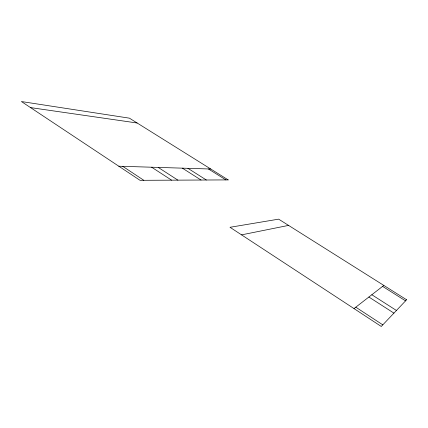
<?xml version="1.0" encoding="UTF-8"?>
<svg xmlns="http://www.w3.org/2000/svg" width="428" height="428" viewBox="0 0 428 428"><rect width="100%" height="100%" fill="white"/><g stroke="black" fill="none" stroke-linecap="round" stroke-linejoin="round"><path stroke-width="0.64" d="M353.999 308.577L383.841 285.423M241.553 234.86L288.568 225.401M118.786 166.208L210.779 169.023M30.527 107.599L137.153 123.002M208.393 168.953L225.909 179.915M382.605 286.385L405.551 300.868M187.919 168.322L206.339 180.006M182.371 168.156L201.032 180.033M371.841 294.737L396.435 310.477M368.888 297.027L393.926 313.125M158.221 167.418L177.898 180.14M151.635 167.214L171.58 180.167M355.796 307.186L382.803 324.852M122.724 166.326L143.819 180.3M406.6 299.766L381.273 326.462L230.002 227.289L278.649 219.152L406.6 299.766M228.188 179.904L140.036 180.316L21.4 101.538L129.417 118.165L228.188 179.904"/></g></svg>
